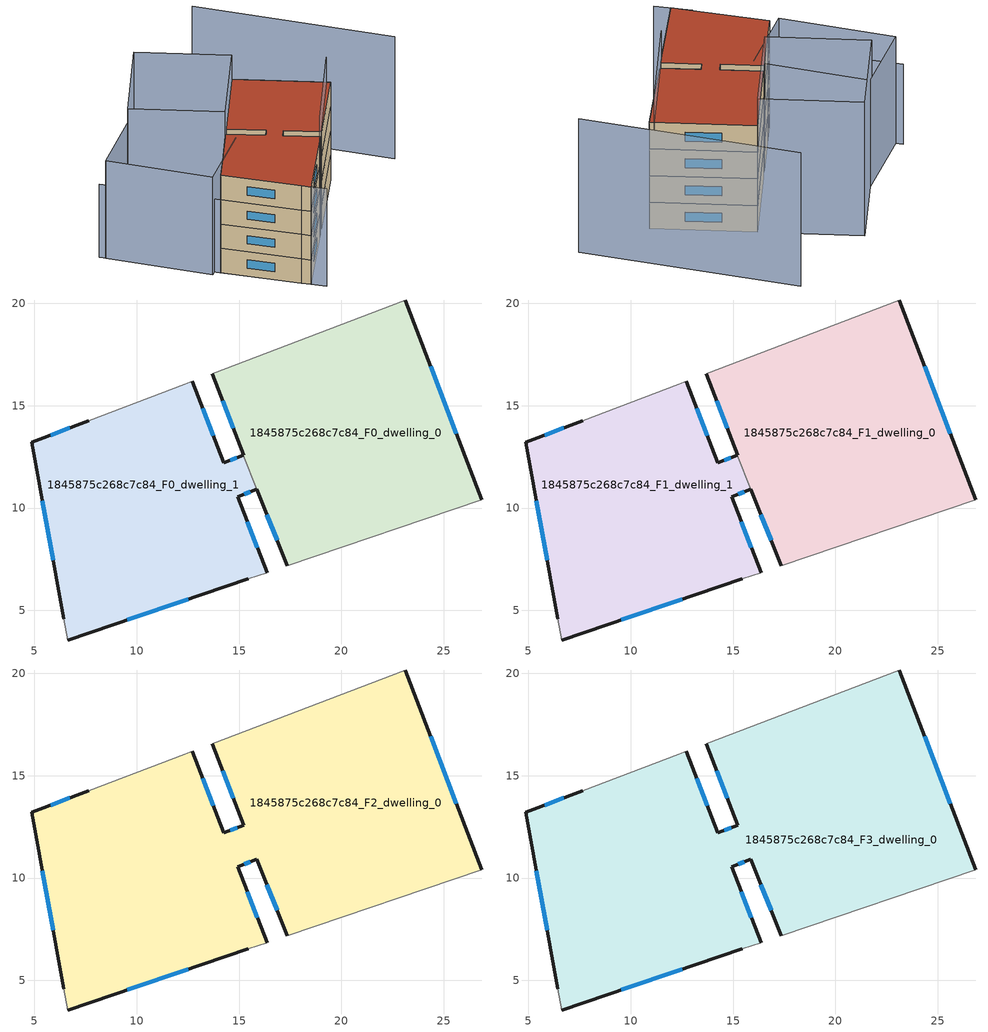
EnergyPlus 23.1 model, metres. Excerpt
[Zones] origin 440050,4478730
1845875c268c7c84_F0_dwelling_0
 floor ground (EU_floor_Construction): 23.12,20.16 26.86,10.41 17.34,7.18 15.21,12.58 15.22,12.59 13.68,16.55 z0
 wall outside (EU_wall_Construction): 26.86,10.41 23.12,20.16 / 13.68,16.55 15.22,12.59 15.21,12.58 / 15.86,10.93 17.34,7.18 z0:3
 wall adiabatic (EU_wall_Construction): 17.34,7.18 26.86,10.41 / 23.12,20.16 13.68,16.55 z0:3
 wall to 1845875c268c7c84_F0_dwelling_1 (EU_wall_Construction): 15.21,12.58 15.86,10.93 z0:3
 window (EU_Window_Construction): 25.62,13.64 24.36,16.93 / 14.19,15.24 14.71,13.9 / 16.35,9.69 16.85,8.42 z0.99:2.01
1845875c268c7c84_F0_dwelling_1
 floor ground (EU_floor_Construction): 12.71,16.18 14.25,12.22 15.21,12.58 15.86,10.93 14.94,10.56 16.36,6.84 15.45,6.54 6.62,3.56 6.44,4.6 4.87,13.22 7.66,14.26 12.33,16.04 z0
 wall outside (EU_wall_Construction): 7.66,14.26 4.87,13.22 6.44,4.6 / 15.21,12.58 14.25,12.22 12.71,16.18 / 16.36,6.84 14.94,10.56 15.86,10.93 / 6.62,3.56 15.45,6.54 z0:3
 wall adiabatic (EU_wall_Construction): 6.44,4.6 6.62,3.56 / 12.71,16.18 12.34,16.04 7.66,14.26 / 15.45,6.54 16.36,6.84 z0:3
 window (EU_Window_Construction): 5.39,10.36 5.92,7.46 / 6.74,13.91 5.79,13.56 / 13.74,13.53 13.22,14.87 / 14.89,12.46 14.57,12.34 / 15.24,10.68 15.56,10.81 / 15.89,8.07 15.41,9.33 / 9.55,4.54 12.52,5.55 z0.99:2.01
1845875c268c7c84_F1_dwelling_0
 floor to 1845875c268c7c84_F0_dwelling_0 (EU_floor_Construction): 23.12,20.16 26.86,10.41 17.34,7.18 15.21,12.58 15.22,12.59 13.68,16.55 z3
 wall outside (EU_wall_Construction): 26.86,10.41 23.12,20.16 / 13.68,16.55 15.22,12.59 15.21,12.58 / 15.86,10.93 17.34,7.18 z3:6
 wall adiabatic (EU_wall_Construction): 17.34,7.18 26.86,10.41 / 23.12,20.16 13.68,16.55 z3:6
 wall to 1845875c268c7c84_F1_dwelling_1 (EU_wall_Construction): 15.21,12.58 15.86,10.93 z3:6
 window (EU_Window_Construction): 25.62,13.64 24.36,16.93 / 14.19,15.24 14.71,13.9 / 16.35,9.69 16.85,8.42 z3.99:5.01
1845875c268c7c84_F1_dwelling_1
 floor to 1845875c268c7c84_F0_dwelling_1 (EU_floor_Construction): 12.71,16.18 14.25,12.22 15.21,12.58 15.86,10.93 14.94,10.56 16.36,6.84 15.45,6.54 6.62,3.56 6.44,4.6 4.87,13.22 7.66,14.26 12.33,16.04 z3
 wall outside (EU_wall_Construction): 7.66,14.26 4.87,13.22 6.44,4.6 / 15.21,12.58 14.25,12.22 12.71,16.18 / 16.36,6.84 14.94,10.56 15.86,10.93 / 6.62,3.56 15.45,6.54 z3:6
 wall adiabatic (EU_wall_Construction): 6.44,4.6 6.62,3.56 / 12.71,16.18 12.34,16.04 7.66,14.26 / 15.45,6.54 16.36,6.84 z3:6
 window (EU_Window_Construction): 5.39,10.36 5.92,7.46 / 6.74,13.91 5.79,13.56 / 13.74,13.53 13.22,14.87 / 14.89,12.46 14.57,12.34 / 15.24,10.68 15.56,10.81 / 15.89,8.07 15.41,9.33 / 9.55,4.54 12.52,5.55 z3.99:5.01
1845875c268c7c84_F2_dwelling_0
 floor to 1845875c268c7c84_F1_dwelling_0 (EU_floor_Construction): 23.12,20.16 26.86,10.41 17.34,7.18 15.21,12.58 15.22,12.59 13.68,16.55 z6
 floor to 1845875c268c7c84_F1_dwelling_1 (EU_floor_Construction): 12.71,16.18 14.25,12.22 15.21,12.58 15.86,10.93 14.94,10.56 16.36,6.84 15.45,6.54 6.62,3.56 6.44,4.6 4.87,13.22 7.66,14.26 12.33,16.04 z6
 wall outside (EU_wall_Construction): 6.62,3.56 15.45,6.54 / 7.66,14.26 4.87,13.22 6.44,4.6 / 13.68,16.55 15.22,12.59 14.25,12.22 12.71,16.18 / 26.86,10.41 23.12,20.16 / 16.36,6.84 14.94,10.56 15.86,10.93 17.34,7.18 z6:9
 wall adiabatic (EU_wall_Construction): 15.45,6.54 16.36,6.84 / 6.44,4.6 6.62,3.56 / 12.71,16.18 12.34,16.04 7.66,14.26 / 23.12,20.16 13.68,16.55 / 17.34,7.18 26.86,10.41 z6:9
 window (EU_Window_Construction): 9.55,4.54 12.52,5.55 / 5.39,10.36 5.92,7.46 / 6.74,13.91 5.79,13.56 / 13.74,13.53 13.22,14.87 / 14.9,12.47 14.58,12.34 / 14.19,15.24 14.71,13.9 / 25.62,13.64 24.36,16.93 / 16.35,9.69 16.85,8.42 / 15.24,10.68 15.56,10.81 / 15.89,8.07 15.41,9.33 z6.99:8.01
1845875c268c7c84_F3_dwelling_0
 floor to 1845875c268c7c84_F2_dwelling_0 (EU_floor_Construction): 23.12,20.16 26.86,10.41 17.34,7.18 15.86,10.93 14.94,10.56 16.36,6.84 15.45,6.54 6.62,3.56 6.44,4.6 4.87,13.22 7.66,14.26 12.33,16.04 12.71,16.18 14.25,12.22 15.22,12.59 13.68,16.55 z9
 wall outside (EU_wall_Construction): 6.62,3.56 15.45,6.54 / 7.66,14.26 4.87,13.22 6.44,4.6 / 13.68,16.55 15.22,12.59 14.25,12.22 12.71,16.18 / 26.86,10.41 23.12,20.16 / 16.36,6.84 14.94,10.56 15.86,10.93 17.34,7.18 z9:12
 wall adiabatic (EU_wall_Construction): 15.45,6.54 16.36,6.84 / 6.44,4.6 6.62,3.56 / 12.71,16.18 12.34,16.04 7.66,14.26 / 23.12,20.16 13.68,16.55 / 17.34,7.18 26.86,10.41 z9:12
 window (EU_Window_Construction): 9.55,4.54 12.52,5.55 / 5.39,10.36 5.92,7.46 / 6.74,13.91 5.79,13.56 / 13.74,13.53 13.22,14.87 / 14.9,12.47 14.58,12.34 / 14.19,15.24 14.71,13.9 / 25.62,13.64 24.36,16.93 / 16.35,9.69 16.85,8.42 / 15.24,10.68 15.56,10.81 / 15.89,8.07 15.41,9.33 z9.99:11.01
 roof outside (EU_roof_Construction): 26.86,10.41 23.12,20.16 13.68,16.55 15.22,12.59 14.25,12.22 12.71,16.18 12.34,16.04 7.66,14.26 4.87,13.22 6.44,4.6 6.62,3.56 15.45,6.54 16.36,6.84 14.94,10.56 15.86,10.93 17.34,7.18 z12
shading: 15.45,6.54 26.77,10.88 / 33.54,6.01 30.5,28.05 / 23.12,20.16 12.34,16.04 / 12.34,16.04 8.65,25.68 / 8.65,25.68 19.43,29.8 / 19.43,29.8 23.12,20.16 z0:15; 6.21,5.68 7.01,1.91 / 10.96,26.57 12.49,14.89 / 12.49,14.89 4.13,13.8 / 4.13,13.8 2.6,25.48 / 2.6,25.48 10.96,26.57 z0:12; 2.47,26.18 6.08,6.66 z0:9
[Building]
EU S2 Campaign: North Axis=0; Terrain=City; Solar Distribution=FullExterior
[Site:Location]
Madrid: Latitude=40.5; Longitude=-3.5; Time Zone=1; Elevation=609
[SizingPeriod:WeatherFileDays]
AnnualSizingPeriod: Begin Month=1; Begin Day of Month=1; End Month=12; End Day of Month=31; Day of Week for Start Day=Monday; Use Weather File Daylight Saving Period=No; Use Weather File Rain and Snow Indicators=No
[MATERIAL]
EU_InternalMass_Material: Roughness=MediumRough; Thickness=0.1; Conductivity=1; Density=1800; Specific Heat=900; Thermal Absorptance=0.9; Solar Absorptance=0.7; Visible Absorptance=0.7
[MATERIAL:NOMASS] Roughness=MediumRough; Thermal Absorptance=0.9; Solar Absorptance=0.7; Visible Absorptance=0.7
Name | Thermal Resistance
EU_wall_NoMass | 0.609216
EU_roof_NoMass | 0.513268
EU_floor_NoMass | 0.568163
[WINDOWMATERIAL:SIMPLEGLAZINGSYSTEM]
EU_Window_SimpleGlazing: UFactor=5.50606; Solar Heat Gain Coefficient=0.85; Visible Transmittance=0.85
[CONSTRUCTION]
EU_wall_Construction: EU_wall_NoMass
EU_roof_Construction: EU_roof_NoMass
EU_floor_Construction: EU_floor_NoMass
EU_InternalMass_Construction: EU_InternalMass_Material
EU_Window_Construction: EU_Window_SimpleGlazing
[ZONE] Type=1; Multiplier=1; Ceiling Height=autocalculate; Floor Area=autocalculate; Part of Total Floor Area=Yes
Name | Volume
1845875c268c7c84_F0_dwelling_0; 1845875c268c7c84_F1_dwelling_0 | 310.137
1845875c268c7c84_F2_dwelling_0 | 591.287
1845875c268c7c84_F3_dwelling_0 | 591.301
1845875c268c7c84_F0_dwelling_1; 1845875c268c7c84_F1_dwelling_1 | 281.151
[INTERNALMASS] Construction=EU_InternalMass_Construction
Name | Zone or ZoneList | Surface Area
1845875c268c7c84_F0_dwelling_0_EU_InternalMass | 1845875c268c7c84_F0_dwelling_0 | 103.379
1845875c268c7c84_F0_dwelling_1_EU_InternalMass | 1845875c268c7c84_F0_dwelling_1 | 93.7217
1845875c268c7c84_F1_dwelling_0_EU_InternalMass | 1845875c268c7c84_F1_dwelling_0 | 103.379
1845875c268c7c84_F1_dwelling_1_EU_InternalMass | 1845875c268c7c84_F1_dwelling_1 | 93.7217
1845875c268c7c84_F2_dwelling_0_EU_InternalMass | 1845875c268c7c84_F2_dwelling_0 | 197.101
1845875c268c7c84_F3_dwelling_0_EU_InternalMass | 1845875c268c7c84_F3_dwelling_0 | 197.101
[OTHEREQUIPMENT] Fuel Type=Electricity; Design Level Calculation Method=Watts/Area; Power per Zone Floor Area=1; Fraction Latent=0; Fraction Radiant=0; Fraction Lost=0; Carbon Dioxide Generation Rate=0; EndUse Subcategory=EU_Step8_InternalGains
Name | Zone or ZoneList or Space or SpaceList | Schedule
EU_Step8_InternalGain_1845875c268c7c84_F0_dwelling_0_f000 | 1845875c268c7c84_F0_dwelling_0 | EU_Step8_GainSchedule_1845875c268c7c84_F0_dwelling_0_f000
EU_Step8_InternalGain_1845875c268c7c84_F0_dwelling_1_f000 | 1845875c268c7c84_F0_dwelling_1 | EU_Step8_GainSchedule_1845875c268c7c84_F0_dwelling_1_f000
EU_Step8_InternalGain_1845875c268c7c84_F1_dwelling_0_f000 | 1845875c268c7c84_F1_dwelling_0 | EU_Step8_GainSchedule_1845875c268c7c84_F1_dwelling_0_f000
EU_Step8_InternalGain_1845875c268c7c84_F1_dwelling_1_f000 | 1845875c268c7c84_F1_dwelling_1 | EU_Step8_GainSchedule_1845875c268c7c84_F1_dwelling_1_f000
EU_Step8_InternalGain_1845875c268c7c84_F2_dwelling_0_f000 | 1845875c268c7c84_F2_dwelling_0 | EU_Step8_GainSchedule_1845875c268c7c84_F2_dwelling_0_f000
EU_Step8_InternalGain_1845875c268c7c84_F3_dwelling_0_f000 | 1845875c268c7c84_F3_dwelling_0 | EU_Step8_GainSchedule_1845875c268c7c84_F3_dwelling_0_f000
[ZONEVENTILATION:DESIGNFLOWRATE] Schedule=EU_AlwaysOn; Design Flow Rate Calculation Method=AirChanges/Hour; Air Changes per Hour=0.752966; Ventilation Type=Natural; Fan Pressure Rise=0; Fan Total Efficiency=1; Constant Term Coefficient=1; Temperature Term Coefficient=0; Velocity Term Coefficient=0; Velocity Squared Term Coefficient=0; Minimum Indoor Temperature=-100; Maximum Indoor Temperature=100; Delta Temperature=-100; Minimum Outdoor Temperature=-100; Maximum Outdoor Temperature=100; Maximum Wind Speed=40
Name | Zone or ZoneList or Space or SpaceList
EU_ConstantAir_1845875c268c7c84_F0_dwelling_0 | 1845875c268c7c84_F0_dwelling_0
EU_ConstantAir_1845875c268c7c84_F0_dwelling_1 | 1845875c268c7c84_F0_dwelling_1
EU_ConstantAir_1845875c268c7c84_F1_dwelling_0 | 1845875c268c7c84_F1_dwelling_0
EU_ConstantAir_1845875c268c7c84_F1_dwelling_1 | 1845875c268c7c84_F1_dwelling_1
EU_ConstantAir_1845875c268c7c84_F2_dwelling_0 | 1845875c268c7c84_F2_dwelling_0
EU_ConstantAir_1845875c268c7c84_F3_dwelling_0 | 1845875c268c7c84_F3_dwelling_0
[HVACTEMPLATE:THERMOSTAT] Constant Heating Setpoint=20; Constant Cooling Setpoint=50
EU_HeatOnly_1845875c268c7c84_F0_dwelling_0; EU_HeatOnly_1845875c268c7c84_F0_dwelling_1; EU_HeatOnly_1845875c268c7c84_F1_dwelling_0; EU_HeatOnly_1845875c268c7c84_F1_dwelling_1; EU_HeatOnly_1845875c268c7c84_F2_dwelling_0; EU_HeatOnly_1845875c268c7c84_F3_dwelling_0
[HVACTEMPLATE:ZONE:IDEALLOADSAIRSYSTEM] System Availability Schedule=EU_AlwaysOn; Maximum Heating Supply Air Temperature=50; Minimum Cooling Supply Air Temperature=13; Maximum Heating Supply Air Humidity Ratio=0.0156; Minimum Cooling Supply Air Humidity Ratio=0.0077; Heating Limit=NoLimit; Cooling Limit=NoLimit; Heating Availability Schedule=EU_AlwaysOn; Cooling Availability Schedule=EU_CoolingOff; Dehumidification Control Type=ConstantSensibleHeatRatio; Cooling Sensible Heat Ratio=0.7; Dehumidification Setpoint=60; Humidification Control Type=None; Humidification Setpoint=30; Outdoor Air Method=None; Outdoor Air Flow Rate per Person=0.00944; Outdoor Air Flow Rate per Zone Floor Area=0; Outdoor Air Flow Rate per Zone=0; Demand Controlled Ventilation Type=None; Outdoor Air Economizer Type=NoEconomizer; Heat Recovery Type=None; Sensible Heat Recovery Effectiveness=0.7; Latent Heat Recovery Effectiveness=0.65
Name | Template Thermostat
1845875c268c7c84_F0_dwelling_0 | EU_HeatOnly_1845875c268c7c84_F0_dwelling_0
1845875c268c7c84_F0_dwelling_1 | EU_HeatOnly_1845875c268c7c84_F0_dwelling_1
1845875c268c7c84_F1_dwelling_0 | EU_HeatOnly_1845875c268c7c84_F1_dwelling_0
1845875c268c7c84_F1_dwelling_1 | EU_HeatOnly_1845875c268c7c84_F1_dwelling_1
1845875c268c7c84_F2_dwelling_0 | EU_HeatOnly_1845875c268c7c84_F2_dwelling_0
1845875c268c7c84_F3_dwelling_0 | EU_HeatOnly_1845875c268c7c84_F3_dwelling_0
[SIZING:ZONE] Zone Cooling Design Supply Air Temperature Input Method=SupplyAirTemperature; Zone Cooling Design Supply Air Temperature=13; Zone Heating Design Supply Air Temperature Input Method=SupplyAirTemperature; Zone Heating Design Supply Air Temperature=50; Zone Cooling Design Supply Air Humidity Ratio=0.008; Zone Heating Design Supply Air Humidity Ratio=0.008; Cooling Design Air Flow Method=DesignDay; Cooling Design Air Flow Rate=0; Cooling Minimum Air Flow per Zone Floor Area=0.000762; Cooling Minimum Air Flow=0; Cooling Minimum Air Flow Fraction=0.2; Heating Design Air Flow Method=DesignDay; Heating Design Air Flow Rate=0; Heating Maximum Air Flow per Zone Floor Area=0.002032; Heating Maximum Air Flow=0.141576; Heating Maximum Air Flow Fraction=0.3; Account for Dedicated Outdoor Air System=No; Dedicated Outdoor Air System Control Strategy=NeutralSupplyAir; Dedicated Outdoor Air Low Setpoint Temperature for Design=autosize; Dedicated Outdoor Air High Setpoint Temperature for Design=autosize; Zone Load Sizing Method=Sensible Load Only No Latent Load; Zone Latent Cooling Design Supply Air Humidity Ratio Input Method=HumidityRatioDifference; Zone Cooling Design Supply Air Humidity Ratio Difference=0.005; Zone Latent Heating Design Supply Air Humidity Ratio Input Method=HumidityRatioDifference; Zone Humidification Design Supply Air Humidity Ratio Difference=0.005
1845875c268c7c84_F0_dwelling_0; 1845875c268c7c84_F0_dwelling_1; 1845875c268c7c84_F1_dwelling_0; 1845875c268c7c84_F1_dwelling_1; 1845875c268c7c84_F2_dwelling_0; 1845875c268c7c84_F3_dwelling_0
[SCHEDULE:CONSTANT]
Name | Hourly Value
EU_AlwaysOn | 1
EU_CoolingOff | 0
[SCHEDULE:FILE] Column Number=1; Rows to Skip at Top=0; Number of Hours of Data=8760; Column Separator=Comma; Interpolate to Timestep=No; Minutes per Item=60; Adjust Schedule for Daylight Savings=Yes
Name | File
EU_Step8_GainSchedule_1845875c268c7c84_F0_dwelling_0_f000 | ../../schedules/1845875c268c7c84/1845875c268c7c84_F0_dwelling_0_f000_gain.csv
EU_Step8_GainSchedule_1845875c268c7c84_F0_dwelling_1_f000 | ../../schedules/1845875c268c7c84/1845875c268c7c84_F0_dwelling_1_f000_gain.csv
EU_Step8_GainSchedule_1845875c268c7c84_F1_dwelling_0_f000 | ../../schedules/1845875c268c7c84/1845875c268c7c84_F1_dwelling_0_f000_gain.csv
EU_Step8_GainSchedule_1845875c268c7c84_F1_dwelling_1_f000 | ../../schedules/1845875c268c7c84/1845875c268c7c84_F1_dwelling_1_f000_gain.csv
EU_Step8_GainSchedule_1845875c268c7c84_F2_dwelling_0_f000 | ../../schedules/1845875c268c7c84/1845875c268c7c84_F2_dwelling_0_f000_gain.csv
EU_Step8_GainSchedule_1845875c268c7c84_F3_dwelling_0_f000 | ../../schedules/1845875c268c7c84/1845875c268c7c84_F3_dwelling_0_f000_gain.csv
